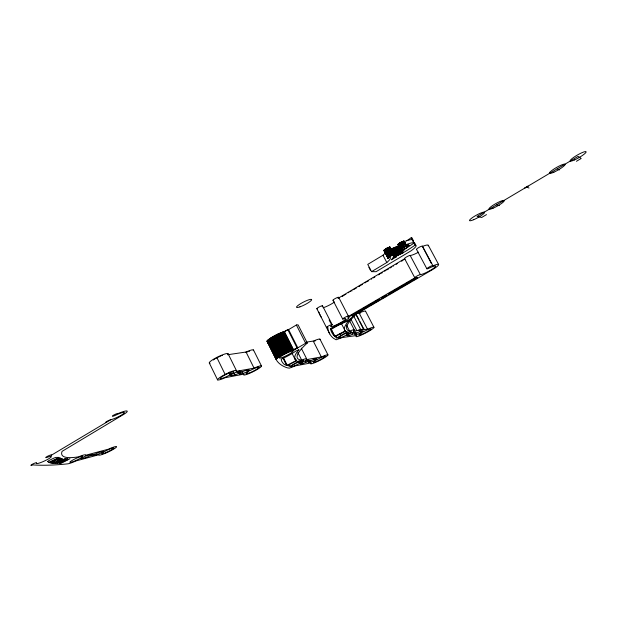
<?xml version="1.0" encoding="UTF-8"?>
<svg xmlns="http://www.w3.org/2000/svg" width="617" height="617" viewBox="0 0 617 617"><rect width="100%" height="100%" fill="white"/><g stroke="black" fill="none" stroke-linecap="round" stroke-linejoin="round"><path stroke-width="0.93" d="M414.4 243.46L414.385 243.322A16.813 2.938 -28.2 0 0 405.755 244.833C401.798 244.031 393.954 251.697 406.603 245.211M268.596 343.785A1716.401 183.689 -33.7 0 1 267.793 342.666L267.099 341.054L270.138 338.386L277.426 334.275L284.275 331.522L293.491 349.762L297.687 347.618L288.463 329.378L284.229 331.545M404.235 241.563C403.85 240.136 396.237 244.486 398.906 244.64M293.491 349.762L286.658 352.6L279.324 356.68L276.223 359.248L276.817 360.667A1731.695 162.248 -32.8 0 0 287.244 367.809L289.342 368.164L295.535 365.827L311.153 362.889A9.787 1.172 -27 0 0 316.29 362.04A9.787 1.172 -27 0 0 327.573 355.577A9.787 1.172 -27 0 0 321.735 356.834L306.04 359.742A10.281 1.288 -26.8 0 0 301.674 360.097L297.888 352.608M405.986 244.509L404.235 241.178M406.896 247.602L403.31 249.839L401.682 246.785M408.855 245.088L407.93 245.782L408.878 245.535M408.909 245.612L406.526 247.587L405.3 245.296M406.626 245.296L406.294 245.605L408.076 244.903M408.099 244.988L407.567 245.489L408.824 245.003M405.932 244.61L404.135 241.162M405.323 241.239A16.806 2.992 -28.2 0 1 412.742 240.26L415.218 245.034A38.138 6.795 -28.1 0 1 403.464 252.569L394.811 256.379L393.307 256.225L394.147 254.59L392.952 254.775L387.862 257.968L390.214 257.42A25.621 4.466 -27.8 0 1 386.82 262.518L371.565 271.642L367.755 264.392L382.972 255.23A25.582 4.658 -27.8 0 0 385.664 252.476M389.967 247.733C390.075 246.137 384.692 249.021 383.936 250.571L387.885 258.029M349.492 319.845L354.251 314.739A3.193 0.455 -27.4 0 0 357.197 312.85A3.193 0.455 -27.4 0 0 355.446 313.151A3.193 0.455 -27.4 0 0 351.952 315.125L349.245 316.714L349.021 317.578A10.034 1.427 -27.3 0 1 342.358 322.359A33.665 4.597 -27.2 0 0 330.427 328.684L330.542 329.208L332.085 328.275A17.569 2.429 -27.2 0 1 349.23 319.938L348.227 317.393M431.329 263.39L422.406 246.368A3.378 0.571 -28.3 0 0 419.236 247.255A3.378 0.571 -28.3 0 0 416.668 249.445M399.955 247.216L398.374 244.023M342.25 296.484L342.281 296.453A3.185 0.517 -27.4 0 1 342.728 296.106M335.008 336.643L337.013 338.031A10.119 1.303 -27.2 0 1 343.9 333.828L344.371 333.581A10.119 1.303 -27.2 0 1 346.739 332.416L347.356 332.116L345.574 331.236L335.008 336.643L331.229 329.285M230.426 372.444L231.421 374.01A7.635 1.111 -26.2 0 0 233.187 371.696A7.635 1.111 -26.2 0 0 225.737 374.588L225.382 374.774A7.635 1.111 -26.2 0 0 220.446 378.715A7.635 1.111 -26.2 0 0 229.593 375.082L231.12 374.727A6.239 0.895 -26.3 0 0 231.383 375.545L234.861 374.889A3.309 0.47 -26.3 0 0 238.517 373.339L240.229 373.015A3.278 0.463 -26.4 0 0 239.566 374.002L242.928 373.362A6.101 0.856 -26.4 0 0 247.371 371.681L248.612 371.449L247.772 369.753M248.612 371.449L248.45 371.55A7.257 1.003 -26.5 0 0 249.607 372.853A7.257 1.003 -26.5 0 0 259.055 367.323A7.257 1.003 -26.5 0 0 250.224 370.508L248.79 370.848A6.093 0.856 -26.4 0 0 248.636 370.023L245.296 370.64A3.278 0.463 -26.4 0 0 241.663 372.174L239.959 372.491L239.149 370.848M300.217 360.868L301.165 362.434A7.011 0.879 -26.8 0 0 303.333 360.212A7.011 0.879 -26.8 0 0 296.816 362.819L296.484 362.989A7.011 0.879 -26.8 0 0 291.394 366.714A7.011 0.879 -26.8 0 0 299.43 363.436L300.888 363.105L299.646 360.652M347.394 332.301L348.389 333.905A7.227 0.933 -27.2 0 0 351.004 331.391A7.227 0.933 -27.2 0 0 344.517 333.936L344.178 334.106A7.227 0.933 -27.2 0 0 338.556 338.178A7.227 0.933 -27.2 0 0 346.561 334.962L347.926 334.707L346.631 332.193M110.736 419.753L51.126 455.361A3.139 0.447 -24.7 0 0 49.9 455.246A3.139 0.447 -24.7 0 0 46.051 457.182A3.139 0.447 -24.7 0 0 47.285 457.297A8.314 1.18 -24.6 0 1 51.381 456.649A8.314 1.18 -24.6 0 1 46.892 459.804L46.53 459.989A8.314 1.18 -24.6 0 1 38.771 463.22A8.314 1.18 -24.6 0 1 36.496 462.951A3.147 0.447 -24.6 0 0 34.436 463.267A3.147 0.447 -24.6 0 0 30.943 465.179A3.147 0.447 -24.6 0 0 33.009 464.856L33.411 464.755A11.43 1.62 -24.6 0 0 34.12 464.987L36.565 465.11A1319.593 202.183 -32.8 0 0 64.986 464.123L67.392 463.876A10.342 1.357 -25 0 0 75.976 460.945L99.013 454.683A9.787 1.242 -25.3 0 0 106.641 452.724A9.787 1.242 -25.3 0 0 116.582 446.878A9.787 1.242 -25.3 0 0 108.337 449.207L85.524 455.3A10.342 1.357 -25 0 0 78.513 456.842A147.07 21.132 -26 0 1 61.708 452.6L62.078 451.351L121.325 415.789A11.623 1.774 -25.2 0 0 127.179 411.084A11.623 1.774 -25.2 0 0 118.618 413.336L118.171 413.521A3.208 0.494 -25.2 0 0 114.885 414.485A3.208 0.494 -25.2 0 0 112.402 416.228A3.208 0.494 -25.2 0 0 115.695 415.195A8.445 1.288 -25.2 0 1 123.855 413.405A8.445 1.288 -25.2 0 1 110.736 419.753A3.17 0.478 -25.1 0 0 106.687 421.511A3.17 0.478 -25.1 0 0 106.232 422.468M315.125 358.57L315.858 360.297A6.671 0.794 -27 0 0 316.197 361.624A6.671 0.794 -27 0 0 325.182 356.479A6.671 0.794 -27 0 0 317.539 359.333L316.174 359.642A5.969 0.725 -26.9 0 0 316.39 358.77L314.616 359.102A3.208 0.393 -26.9 0 0 311.184 360.59L307.559 361.277A3.247 0.401 -26.9 0 0 308.477 360.251L306.641 360.598A6.108 0.756 -26.9 0 0 302.369 362.256L301.042 362.511M360.968 331.013L361.724 332.787A6.88 0.841 -27.3 0 0 361.577 334.453A6.88 0.841 -27.3 0 0 371.018 329.046A6.88 0.841 -27.3 0 0 363.498 331.776L362.225 332.008A6.155 0.764 -27.3 0 0 362.703 330.959L361.068 331.182A3.301 0.416 -27.3 0 0 357.621 332.663L354.274 333.134L353.418 331.476M338.039 298.343L404.652 258.724A3.316 0.548 -28.1 0 1 406.379 257.027A3.316 0.548 -28.1 0 1 410.158 255.453A8.877 1.481 -28.3 0 0 418.573 252.168M288.154 329.879L296.376 324.997L298.065 324.82L307.305 343.006A151.196 19.513 -27.9 0 0 301.674 360.097M284.692 331.622L288.463 329.378M486.489 214.616L481.707 217.454L477.064 216.444L578.114 156.386L581.183 158.476L576.432 161.299M414.84 277.858L347.572 316.922A3.216 0.463 -27.3 0 0 347.564 316.189A3.216 0.463 -27.3 0 0 343.507 318.233A3.216 0.463 -27.3 0 0 343.522 318.958A8.507 1.211 -27.2 0 1 345.358 319.444A8.507 1.211 -27.2 0 1 339.065 323.509L338.671 323.717A8.507 1.211 -27.2 0 1 331.676 326.563A8.507 1.211 -27.2 0 1 331.753 325.105A3.208 0.463 -27.2 0 0 330.835 324.851A3.208 0.463 -27.2 0 0 326.894 326.987A3.208 0.463 -27.2 0 0 327.82 327.241L327.989 329.2A2046.466 173.531 -33.2 0 0 333.627 338.371L336.111 339.774L342.412 337.514L356.819 335.501A10.088 1.234 -27.3 0 0 361.516 334.977A10.088 1.234 -27.3 0 0 373.37 328.175A10.088 1.234 -27.3 0 0 367.94 329.123L353.487 331.082A10.597 1.373 -27.2 0 0 349.615 331.074L348.289 330.573A157.574 20.623 -28.4 0 1 354.212 316.135L356.464 313.945L429.131 271.58A12.255 1.789 -28.1 0 0 438.448 265.125A12.255 1.789 -28.1 0 0 433.103 265.75L432.818 265.788A3.386 0.501 -28.1 0 0 430.458 266.343A3.386 0.501 -28.1 0 0 426.941 268.619A3.386 0.501 -28.1 0 0 429.309 268.056A8.908 1.303 -28.1 0 1 433.782 268.133A8.908 1.303 -28.1 0 1 420.385 274.619A3.324 0.486 -28 0 0 416.614 276.239A3.324 0.486 -28 0 0 414.84 277.858L404.652 258.724M297.687 347.618L291.61 351.158A7.713 1.064 -26.8 0 0 279.995 357.135A7.713 1.064 -26.8 0 0 286.427 355.647A7.713 1.064 -26.8 0 0 292.389 350.98L305.646 343.253L307.305 343.006M390.908 249.029L398.883 245.628M296.33 360.552L296.638 360.382A151.828 19.651 -27.9 0 1 294.679 358.292L294.972 355.762L296.044 353.61A151.828 19.651 -27.9 0 1 299.014 349.677L295.682 351.142A14.553 2.005 -26.7 0 1 281.236 359.163A380.357 48.434 -29.3 0 0 281.722 361.292L283.303 363.56A380.357 48.434 -29.3 0 0 286.681 365.511L296.33 360.552L295.474 358.863M334.699 336.358L345.204 330.967A160.135 20.963 -28.4 0 1 347.764 321.92L348.721 320.778A14.469 1.998 -27.2 0 0 330.697 329.74L330.943 330.535A2024.655 171.873 -33.1 0 0 333.998 335.648L334.699 336.358L330.913 328.984M305.893 342.234L313.66 340.985A9.764 1.334 -27 0 1 319.861 339.605M254.073 368.164L254.451 367.987A9.972 1.381 -26.5 0 1 261.23 366.575A9.972 1.381 -26.5 0 1 250.109 373.084A9.972 1.381 -26.5 0 1 244.016 374.095L225.274 377.673A10.504 1.519 -26.2 0 1 217.531 379.771A10.504 1.519 -26.2 0 1 224.773 374.604L225.259 374.357A10.504 1.519 -26.2 0 1 236.002 371.357L254.073 368.164L246.044 352.014L227.611 354.744M356.541 313.289L359.503 312.881A10.057 1.411 -27.4 0 1 365.565 311.431M246.044 352.014L246.43 351.844A9.949 1.55 -26.4 0 1 253.225 350.703M422.275 246.515L422.691 246.345A12.209 2.036 -28.3 0 1 428.221 245.813M406.734 247.417L405.508 245.119M384.707 250.595L383.936 250.571M299.461 361.408L300.757 363.976L302.615 363.621A3.247 0.401 -26.9 0 0 306.094 362.117L309.726 361.423A3.208 0.386 -26.9 0 0 308.816 362.426L310.606 362.079A5.985 0.725 -26.9 0 0 314.732 360.467L315.973 360.228M231.252 374.118L232.578 373.871A6.232 0.895 -26.3 0 1 237.183 372.136L240.63 371.496A3.309 0.47 -26.3 0 1 239.959 372.491M361.847 332.717L360.706 332.879A6.17 0.771 -27.3 0 1 356.626 334.445L354.968 334.684A3.301 0.409 -27.3 0 1 356.094 333.542L352.739 334.021A3.347 0.424 -27.3 0 1 349.237 335.517L347.525 335.764A6.309 0.802 -27.3 0 1 347.926 334.707M348.266 333.982L349.484 333.812A6.293 0.802 -27.2 0 1 353.718 332.201L355.415 331.969A3.355 0.424 -27.3 0 1 354.274 333.134M350.842 319.058L356.896 330.743A11.307 1.427 -27.3 0 1 360.683 329.547L363.529 329.17A11.222 1.404 -27.3 0 1 364.177 329.756L359.927 321.557M371.565 271.642L376.062 271.696L410.953 250.88A17.014 2.931 -28.1 0 0 415.218 245.034M403.31 249.839L404.59 249.939M401.906 247.378L400.649 247.27L403.464 252.569M496.616 204.829L499.354 205.592M290.252 366.344L287.522 365.534L296.253 360.953L298.258 361.724A10.196 1.28 -26.8 0 0 290.252 366.344L289.412 364.686M526.54 187.044L528.993 188.008M557.22 168.803L559.372 169.976M428.298 245.296L438.633 264.523M422.444 246.175L432.872 265.611M406.711 240.792A38.084 7.103 -28.2 0 0 411.269 237.661L412.364 239.704A16.998 3.023 -28.2 0 1 413.151 241.008M416.498 249.368L426.895 268.796M406.85 244.918L407.644 246.476L406.788 245.003M403.996 241.154L405.893 244.671M404.605 242.396L405.431 243.954M403.827 241.178L405.577 244.286M403.734 241.193L405.4 244.309M403.634 241.216L405.292 244.332M403.518 241.247L405.184 244.363M403.402 241.278L405.068 244.394M405.392 245.211L406.618 247.502M403.287 241.309L404.945 244.432M403.156 241.355L404.821 244.471M403.024 241.394L404.69 244.517M402.886 241.448L404.551 244.563M402.739 241.502L404.405 244.617M410.158 255.453L420.385 274.619M402.592 241.555L404.258 244.679M402.446 241.617L404.104 244.741M402.284 241.687L403.95 244.802M402.13 241.756L403.796 244.872M401.968 241.825L403.634 244.949M401.806 241.903L403.472 245.018M401.636 241.98L403.302 245.103M403.479 245.605L405.114 248.666M401.474 242.057L403.14 245.18M403.325 245.705L404.96 248.767M401.305 242.142L402.97 245.265M401.135 242.226L402.801 245.35M403.41 246.7L404.629 248.99M400.973 242.319L402.631 245.435M400.803 242.404L402.469 245.527M400.634 242.496L402.299 245.62M400.472 242.589L402.137 245.713M400.31 242.682L401.976 245.805M400.148 242.774L401.814 245.898M399.993 242.867L401.652 245.99M401.945 246.623L403.572 249.677M399.839 242.967L401.497 246.083M399.685 243.059L401.351 246.183M399.538 243.152L401.204 246.276M399.4 243.245L401.058 246.368M399.261 243.337L400.919 246.461M399.13 243.43L400.788 246.553M398.998 243.522L400.664 246.646M398.875 243.615L400.541 246.731M398.767 243.7L400.425 246.815M398.659 243.784L400.317 246.9M398.551 243.869L400.217 246.985M398.459 243.946L403.179 252.731M398.297 244.101L400.232 247.826M398.227 244.17L400.14 247.841M398.104 244.301L402.785 252.955M398.058 244.363L399.901 247.872M397.996 244.479L399.777 247.864M398.482 245.851L402.377 253.178M398.073 246.075L401.976 253.402M397.664 246.291L401.567 253.618M397.255 246.507L401.15 253.834M396.847 246.715L400.742 254.042M396.438 246.916L400.333 254.243M396.029 247.108L399.932 254.443M395.628 247.301L399.523 254.628M395.227 247.486L399.13 254.813M394.841 247.664L398.736 254.991M394.448 247.826L398.351 255.16M394.07 247.988L397.973 255.322M393.7 248.134L397.603 255.469M393.337 248.273L397.24 255.615M392.99 248.404L396.885 255.747M392.651 248.528L396.554 255.87M392.327 248.636L396.222 255.978M392.011 248.736L395.913 256.086M391.71 248.828L395.613 256.171M391.433 248.906L395.327 256.256M390.121 247.124L395.065 256.325M390.013 247.108L394.116 254.898M389.867 247.116L394.811 256.379M389.689 247.139L393.962 255.083M389.589 247.162L394.579 256.425M389.489 247.186L394.363 256.456M389.373 247.216L393.322 254.659M389.258 247.247L393.206 254.69M393.299 254.844L394.163 256.479M389.134 247.286L393.083 254.728M389.003 247.324L392.952 254.775M388.864 247.371L392.813 254.821M388.725 247.425L392.674 254.875M388.579 247.479L392.528 254.929M388.432 247.54L392.381 254.991M388.278 247.602L392.227 255.052M388.124 247.672L392.073 255.114M387.962 247.741L391.911 255.183M387.8 247.81L391.749 255.261M387.638 247.887L391.587 255.338M387.476 247.965L391.425 255.415M387.306 248.049L391.255 255.5M387.144 248.127L391.093 255.577M386.975 248.211L390.923 255.669M386.813 248.304L390.762 255.754M386.643 248.389L390.592 255.839M386.481 248.481L390.43 255.932M386.319 248.574L390.268 256.024M386.157 248.666L390.106 256.117M386.003 248.759L389.944 256.209M385.849 248.852L389.79 256.302M385.694 248.944L389.643 256.394M385.548 249.037L389.489 256.487M385.401 249.129L389.35 256.579M385.263 249.222L389.211 256.672M385.131 249.314L389.072 256.765M385 249.407L388.949 256.849M384.885 249.492L388.826 256.942M384.769 249.584L388.71 257.027M384.653 249.669L388.594 257.112M384.553 249.746L388.494 257.189M384.46 249.831L388.394 257.274M384.368 249.908L388.309 257.351M384.291 249.985L388.224 257.42M388.432 258.053L384.214 250.055L388.34 258.068M384.044 250.255L388.178 258.091M382.972 255.23L386.82 262.518M368.912 267.338L370.493 270.346M365.557 311.184L373.941 327.288M359.133 313.05L367.57 329.293M356.526 315.009L359.079 319.922M355.832 314.331L363.529 329.17M353.796 316.266L360.683 329.547M351.921 314.655L352.785 316.313M359.827 331.167L360.706 332.879M338.694 297.363L348.404 316.135M349.5 320.655L354.32 329.964M355.778 332.81L356.626 334.445M351.883 332.362L352.739 334.021M346.53 325.097L349.615 331.074M332.979 300.24L342.674 319.02M347.525 332.193L349.237 335.517M341.402 323.593L345.204 330.967M345.836 333.195L346.708 334.877M339.844 333.874L340.723 335.579M322.544 305.862L332.185 324.635M329.131 319.992L330.882 323.401M335.571 335.586L336.882 338.139M316.829 308.677L329.733 333.897M319.968 339.157L327.982 354.868M313.297 341.147L321.364 356.996M313.883 358.801L314.732 360.467M296.376 324.997L305.646 343.253M309.757 360.405L310.606 362.079M301.235 348.119L306.664 358.839M305.23 360.413L306.094 362.117M287.73 329.463L296.97 347.726M301.752 361.917L302.615 363.621M284.159 331.553L293.376 349.793M283.766 331.668L292.982 349.924M298.32 360.899L299.561 363.359M283.357 331.807L292.574 350.063M282.925 331.954L292.149 350.217M282.478 332.116L291.702 350.387M282.023 332.285L291.247 350.564M281.545 332.463L290.777 350.757M291.988 353.202L295.821 360.814M281.059 332.663L290.291 350.95M280.565 332.864L289.797 351.166M280.056 333.08L289.288 351.382M279.54 333.303L288.771 351.613M279.015 333.535L288.247 351.844M278.491 333.774L287.723 352.091M277.958 334.021L287.19 352.346M277.426 334.275L286.658 352.6M276.894 334.537L286.118 352.862M276.354 334.807L285.586 353.132M275.822 335.077L285.054 353.402M275.298 335.347L284.522 353.672M274.773 335.625L283.997 353.95M274.257 335.903L283.473 354.227M273.747 336.188L282.964 354.513M273.246 336.466L282.463 354.79M272.76 336.751L281.969 355.068M283.373 357.636L287.198 365.241M282.856 357.899L286.681 365.511M272.282 337.029L281.491 355.346M271.819 337.306L281.028 355.616M271.38 337.584L280.581 355.893M270.948 337.854L280.141 356.156M270.531 338.124L279.725 356.418M270.138 338.386L279.324 356.68M269.76 338.64L278.946 356.935M269.405 338.895L278.583 357.174M269.074 339.134L278.252 357.413M268.765 339.373L277.935 357.644M268.472 339.605L277.642 357.86M268.21 339.82L277.372 358.076M267.971 340.029L277.133 358.276M267.763 340.229L276.91 358.469M267.577 340.414L276.717 358.647M267.416 340.592L276.555 358.816M267.284 340.761L276.416 358.971M267.176 340.916L276.308 359.117M267.099 341.054L276.161 359.364M267.022 341.301L276.161 359.642M253.487 349.955L261.492 366.004M246.53 369.976L247.371 371.681M242.088 371.658L242.928 373.362M238.093 371.527L238.949 373.262M237.707 371.696L238.517 373.339M228.097 353.749L236.396 370.555M234.044 373.239L234.861 374.889M229.894 372.221L231.12 374.727M229.748 372.228L231.383 375.545M228.56 372.467L229.794 374.974M216.775 357.42L225.136 374.419M209.31 362.997L217.57 379.864M412.742 240.26L412.758 240.399A15.741 2.807 -28.2 0 1 412.488 240.977M227.966 354.312A10.474 1.704 -26.1 0 0 216.899 357.351L216.413 357.605A10.474 1.704 -26.1 0 0 210.042 363.22M245.928 352.546A7.234 1.126 -26.4 0 1 246.592 352.261M247.232 352.006A7.234 1.126 -26.4 0 1 247.841 351.767M248.944 351.389A7.234 1.126 -26.4 0 1 249.654 351.196M213.428 359.989A7.612 1.242 -26.1 0 1 213.667 359.819M214.192 359.472A7.612 1.242 -26.1 0 1 214.469 359.295M215.372 358.747A7.612 1.242 -26.1 0 1 215.688 358.562M216.351 358.184A7.612 1.242 -26.1 0 1 217.045 357.814M217.4 357.636A7.612 1.242 -26.1 0 1 218.117 357.274M218.834 356.927A7.612 1.242 -26.1 0 1 219.197 356.757M220.269 356.279A7.612 1.242 -26.1 0 1 220.624 356.132M221.634 355.731A7.612 1.242 -26.1 0 1 222.575 355.392M272.213 337.869A7.689 1.211 -26.7 0 1 272.467 337.692M273.316 337.152A7.689 1.211 -26.7 0 1 273.624 336.967M275.275 336.018A7.689 1.211 -26.7 0 1 275.622 335.833M277.773 334.753A7.689 1.211 -26.7 0 1 278.128 334.591M280.812 333.473A7.689 1.211 -26.7 0 1 281.113 333.373M313.49 341.563A6.656 0.91 -27 0 1 314.331 341.216M315.333 340.854A6.656 0.91 -27 0 1 315.557 340.777M300.757 363.976A6.116 0.756 -26.9 0 1 300.888 363.105M411.269 237.661A16.991 3.062 -28.2 0 1 412.063 238.98M402.384 250.525A38.123 6.88 -28.1 0 0 414.115 242.982A17.006 2.969 -28.2 0 1 414.894 244.263M348.358 292.759A3.193 0.524 -27.5 0 1 348.944 292.373M350.525 291.502A3.193 0.524 -27.5 0 1 350.818 291.355M351.798 290.939A3.193 0.524 -27.5 0 1 352.045 290.846M360.282 313.127A6.856 0.964 -27.4 0 1 360.536 313.035M371.48 279.185A3.232 0.532 -27.8 0 1 371.735 278.938M373.231 277.928A3.232 0.532 -27.8 0 1 373.671 277.681M374.264 277.365A3.232 0.532 -27.8 0 1 374.866 277.079M333.388 300.325A3.208 0.524 -27.4 0 1 333.967 299.291A3.208 0.524 -27.4 0 1 337.646 297.44A3.208 0.524 -27.4 0 1 338.324 297.841M334.537 301.944A8.476 1.381 -27.3 0 1 329.532 305.014L329.139 305.214A8.476 1.381 -27.3 0 1 323.107 307.752M317.632 308.701A3.201 0.524 -27.2 0 1 317.539 307.952A3.201 0.524 -27.2 0 1 321.38 305.955A3.201 0.524 -27.2 0 1 322.128 306.364M321.256 317.161A2024.824 196.291 -34 0 1 318.889 312.125M353.618 289.697A3.201 0.524 -27.6 0 1 353.896 289.481M354.459 289.095A3.201 0.524 -27.6 0 1 355.137 288.687M355.569 288.447A3.201 0.524 -27.6 0 1 356.317 288.07M390.075 268.087A3.27 0.54 -28 0 1 390.222 267.955M390.831 267.5A3.27 0.54 -28 0 1 391.471 267.092M393.106 266.205A3.27 0.54 -28 0 1 393.407 266.066M384.669 271.202A3.255 0.54 -27.9 0 1 385.363 270.724M385.633 270.555A3.255 0.54 -27.9 0 1 385.918 270.385M386.813 269.899A3.255 0.54 -27.9 0 1 387.114 269.745M387.993 269.344A3.255 0.54 -27.9 0 1 388.394 269.189M378.576 274.873A3.247 0.532 -27.8 0 1 379.17 274.434M379.409 274.272A3.247 0.532 -27.8 0 1 379.802 274.025M380.527 273.609A3.247 0.532 -27.8 0 1 380.974 273.37M381.722 273.007A3.247 0.532 -27.8 0 1 382.293 272.76M365.017 282.918A3.224 0.524 -27.7 0 1 365.519 282.547M365.881 282.308A3.224 0.524 -27.7 0 1 366.143 282.146M366.999 281.653A3.224 0.524 -27.7 0 1 367.454 281.421M368.195 281.067A3.224 0.524 -27.7 0 1 368.611 280.889M343.067 295.875A3.185 0.517 -27.4 0 1 343.314 295.72M344.139 295.235A3.185 0.517 -27.4 0 1 344.587 295.003M345.327 294.641A3.185 0.517 -27.4 0 1 345.89 294.394M358.978 286.612A3.216 0.524 -27.6 0 1 359.395 286.242M359.804 285.941A3.216 0.524 -27.6 0 1 360.035 285.787M360.698 285.378A3.216 0.524 -27.6 0 1 361.277 285.054M361.878 284.745A3.216 0.524 -27.6 0 1 362.464 284.468M401.636 261.292A3.286 0.54 -28.1 0 1 401.96 260.983M402.338 260.69A3.286 0.54 -28.1 0 1 402.562 260.528M403.348 260.027A3.286 0.54 -28.1 0 1 403.78 259.772M404.39 259.448A3.286 0.54 -28.1 0 1 404.999 259.148M396.176 264.392A3.278 0.54 -28 0 1 396.476 264.169M397.078 263.76A3.278 0.54 -28 0 1 397.633 263.428M524.982 187.876L528.09 186.172L524.99 187.853M65.194 458.824C54.35 464.478 58.916 462.449 54.89 463.575C63.258 459.179 62.857 459.603 65.194 458.824M61.646 458.832L53.008 463.159A3.131 0.424 -24.8 0 1 52.769 462.912L54.481 461.786C46.391 466.174 59.864 461.308 60.751 460.089A5.306 0.725 -24.8 0 0 62.402 458.932C62.849 456.958 51.62 462.256 61.646 458.832M52.044 462.758L50.64 462.927L54.419 461.161L53.71 460.968L50.147 462.804L48.99 462.511L60.265 457.729L52.044 462.758M383.967 250.363L387.993 258.076L383.967 250.363M47.625 461.585L48.92 462.372L59.031 457.405L55.769 457.421A5.052 0.702 -24.8 0 0 53.332 458.362L49.414 460.313A4.975 0.694 -24.7 0 0 47.856 461.354L47.625 461.585M392.936 257.937L391.294 259.85L396.8 256.556L392.936 257.937M66.034 459.04L57.396 463.575L67.261 459.742L59.325 463.552L60.636 463.529L69.96 458.732L60.559 462.125L67.693 458.732L66.034 459.04M81.082 457.791L82.894 457.336A6.131 0.794 -25.1 0 1 87.822 455.392L90.483 454.675A3.262 0.424 -25.2 0 1 90.406 455.315L95.65 453.904A3.208 0.409 -25.2 0 1 99.383 452.284L101.959 451.598A5.985 0.764 -25.2 0 1 102.885 451.96L104.797 451.413A6.671 0.848 -25.3 0 1 113.79 447.957A6.671 0.848 -25.3 0 1 105.869 452.616A6.671 0.848 -25.3 0 1 103.309 452.284L101.62 452.708A5.985 0.771 -25.3 0 1 96.869 454.59L94.285 455.292A3.208 0.409 -25.2 0 1 94.378 454.66L89.118 456.079A3.262 0.424 -25.1 0 1 85.331 457.714L82.655 458.439A6.139 0.802 -25.1 0 1 81.598 458.107L79.562 458.693A7.049 0.925 -25 0 1 70.531 462.403A7.049 0.925 -25 0 1 73.824 459.495L74.14 459.333A7.049 0.925 -25 0 1 81.544 456.341A7.049 0.925 -25 0 1 81.082 457.791M299.893 306.873A8.491 1.481 -27.1 0 0 311.678 299.808A8.491 1.481 -27.1 0 0 300.741 303.595A8.491 1.481 -27.1 0 0 299.893 306.873M364.423 308.654A3.216 0.463 -27.5 0 0 368.619 306.055A3.216 0.463 -27.5 0 0 364.246 307.852A3.216 0.463 -27.5 0 0 364.423 308.654M358.739 311.971A3.208 0.455 -27.4 0 0 362.927 309.379A3.208 0.455 -27.4 0 0 358.562 311.169A3.208 0.455 -27.4 0 0 358.739 311.971M375.969 301.944A3.232 0.463 -27.6 0 0 380.095 299.338A3.232 0.463 -27.6 0 0 375.622 301.219A3.232 0.463 -27.6 0 0 375.969 301.944M370.107 305.338A3.224 0.463 -27.5 0 0 374.349 302.716A3.224 0.463 -27.5 0 0 369.992 304.497A3.224 0.463 -27.5 0 0 370.107 305.338M413.205 280.241A3.301 0.478 -28 0 0 417.454 277.534A3.301 0.478 -28 0 0 412.958 279.432A3.301 0.478 -28 0 0 413.205 280.241M407.235 283.712A3.286 0.478 -27.9 0 0 411.516 281.013A3.286 0.478 -27.9 0 0 407.05 282.871A3.286 0.478 -27.9 0 0 407.235 283.712M401.351 287.144A3.278 0.47 -27.8 0 0 405.6 284.46A3.278 0.47 -27.8 0 0 401.135 286.327A3.278 0.47 -27.8 0 0 401.351 287.144M395.474 290.561A3.27 0.47 -27.8 0 0 399.708 287.9A3.27 0.47 -27.8 0 0 395.258 289.759A3.27 0.47 -27.8 0 0 395.474 290.561M389.659 293.954A3.255 0.47 -27.7 0 0 393.854 291.309A3.255 0.47 -27.7 0 0 389.381 293.183A3.255 0.47 -27.7 0 0 389.659 293.954M382.795 297.965A3.247 0.463 -27.7 0 0 386.952 295.335A3.247 0.463 -27.7 0 0 382.478 297.217A3.247 0.463 -27.7 0 0 382.795 297.965M493.076 208.184A8.715 1.45 -29.1 0 0 504.259 200.641A8.715 1.45 -29.1 0 0 492.52 205.615A8.715 1.45 -29.1 0 0 493.076 208.184M574.55 159.919A9.216 1.519 -30 0 0 586.135 151.805A9.216 1.519 -30 0 0 573.702 157.374A9.216 1.519 -30 0 0 574.55 159.919M553.858 172.205A9.085 1.504 -29.8 0 0 565.126 164.292A9.085 1.504 -29.8 0 0 552.724 169.86A9.085 1.504 -29.8 0 0 553.858 172.205M473.709 219.683A8.607 1.435 -28.9 0 0 484.623 212.31A8.607 1.435 -28.9 0 0 472.884 217.3A8.607 1.435 -28.9 0 0 473.709 219.683"/></g></svg>
